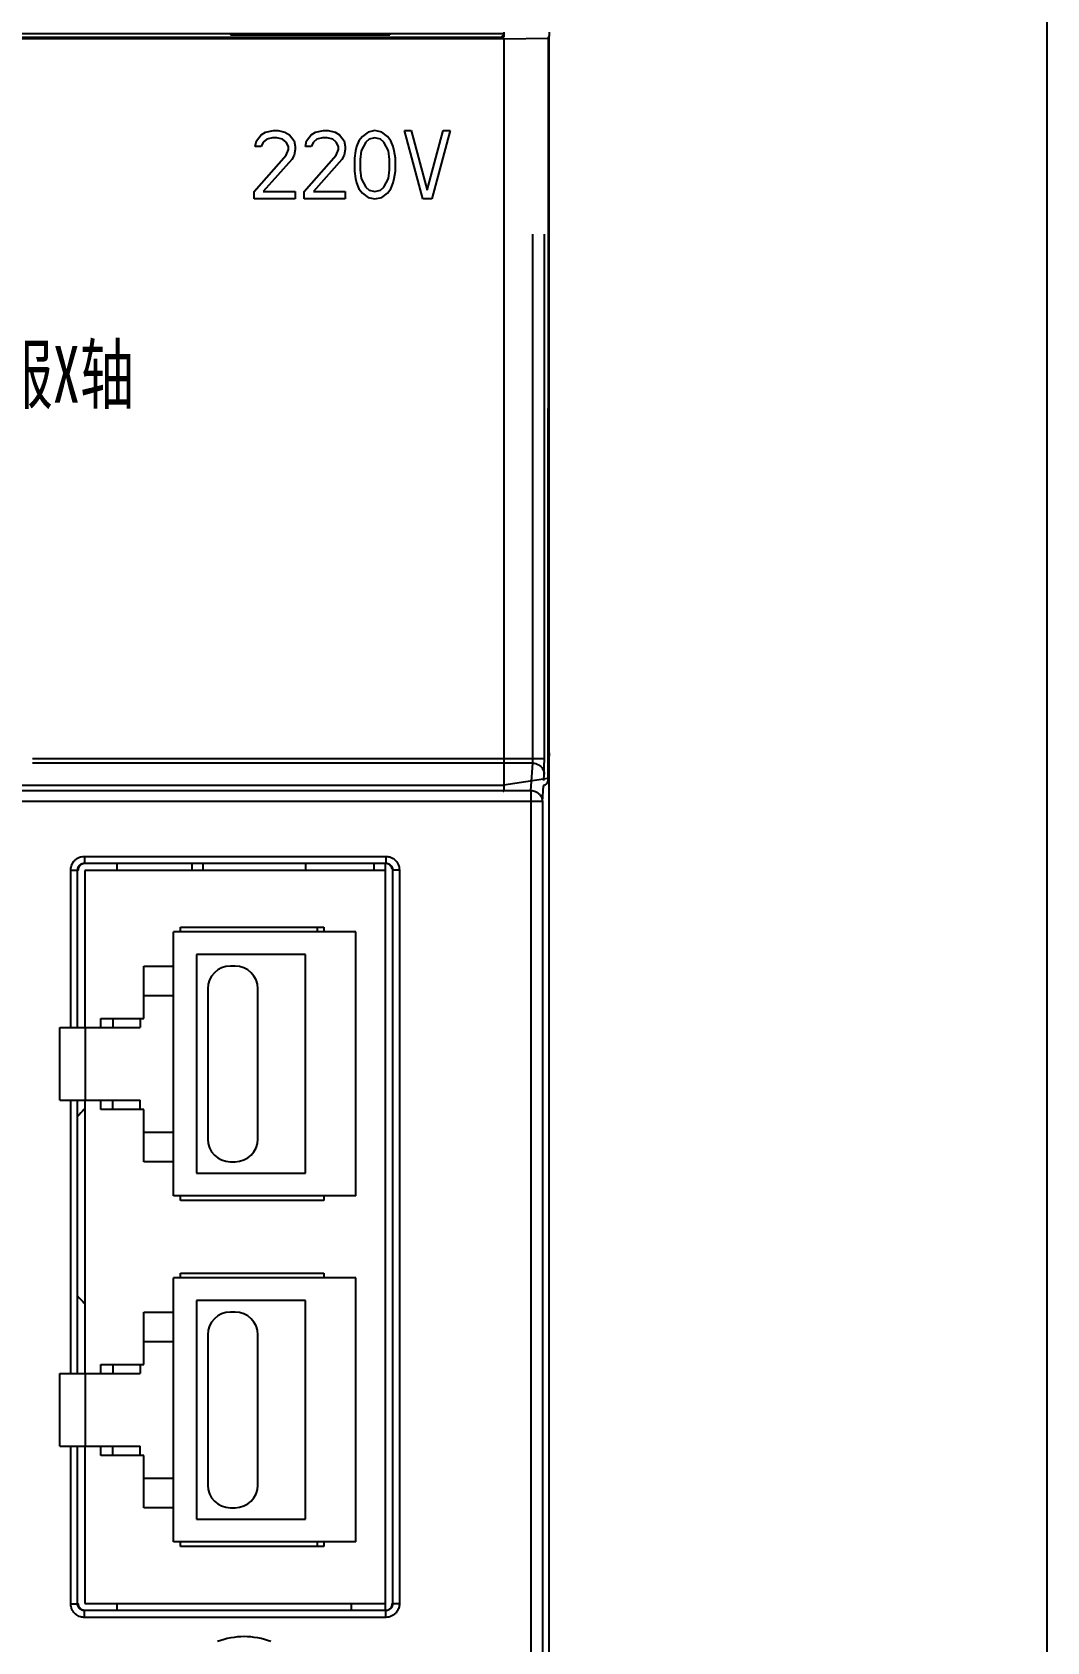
# Model space of a CAD drawing. Header units: millimetres. Extents: x 336 to 12810, y -1577 to 4105.
# Drawn here: x 10762.2 to 10806.7, y 1730.5 to 1801.2 of the extents above; entities that cross this region are included whole.
import ezdxf

# ---------------------------------------------------------------- set-up
doc = ezdxf.new("R2010")
doc.units = ezdxf.units.MM
doc.layers.add('03___PRT_ALL_CURVES', color=7, linetype='Continuous')
doc.styles.add('宋', font='', dxfattribs={"width": 0.7})
doc.styles.add('样式 8', font='arial.ttf', dxfattribs={"width": 0.6, "height": 2.5})
doc.styles.get('宋').set_extended_font_data('SimSun')

msp = doc.modelspace()

# ---------------------------------------------------------------- linework, layer by layer
msp.add_line((10806.716, 1855.542), (10806.716, 1625.542))
at = {"color": 7, "linetype": 'Continuous'}
for p, q in [((10782.867, 1801.108), (10736.867, 1801.108)), ((10770.867, 1801.108), (10770.867, 1801.07)), ((10770.867, 1801.07), (10777.867, 1801.07)), ((10777.867, 1801.108), (10777.867, 1801.07)), ((10782.832, 1801.034), (10782.753, 1800.956)), ((10782.831, 1800.958), (10782.832, 1801.034)), ((10782.867, 1801.034), (10782.832, 1801.034)), ((10782.867, 1801.181), (10782.867, 1800.957)), ((10784.857, 1801.181), (10784.857, 1801.003)), ((10782.867, 1800.885), (10736.867, 1800.885)), ((10781.867, 1800.942), (10737.867, 1800.942)), ((10782.867, 1800.957), (10781.867, 1800.942)), ((10782.867, 1800.885), (10784.815, 1800.914)), ((10782.867, 1800.885), (10782.867, 1768.108)), ((10784.815, 1800.914), (10784.798, 1768.395)), ((10784.815, 1800.914), (10784.867, 1801.003)), ((10784.867, 1801.003), (10784.857, 1801.003)), ((10784.867, 1642.108), (10784.867, 1801.003)), ((10784.149, 1769.262), (10784.149, 1792.308)), ((10784.649, 1769.262), (10784.649, 1792.308)), ((10784.649, 1769.262), (10762.167, 1769.262)), ((10784.867, 1769.53), (10784.798, 1768.317)), ((10784.867, 1769.511), (10784.803, 1768.394)), ((10784.867, 1769.53), (10784.867, 1769.511)), ((10784.14, 1769.069), (10762.167, 1769.069)), ((10784.062, 1767.868), (10784.14, 1769.069)), ((10784.622, 1768.312), (10784.64, 1768.586)), ((10735.673, 1767.868), (10784.062, 1767.868)), ((10756.131, 1768.108), (10782.867, 1768.108)), ((10784.798, 1768.395), (10782.868, 1768.098)), ((10784.062, 1767.868), (10784.062, 1642.414)), ((10784.562, 1767.385), (10784.607, 1768.081)), ((10784.798, 1768.317), (10784.797, 1768.3)), ((10784.562, 1767.385), (10753.355, 1767.385)), ((10784.562, 1767.385), (10784.562, 1642.414)), ((10764.451, 1764.975), (10764.451, 1764.675)), ((10764.451, 1764.975), (10777.684, 1764.975)), ((10777.684, 1764.975), (10777.684, 1764.675)), ((10763.851, 1757.458), (10763.851, 1764.375)), ((10763.851, 1764.375), (10764.151, 1764.375)), ((10764.151, 1757.458), (10764.151, 1764.375)), ((10764.451, 1764.675), (10777.684, 1764.675)), ((10764.467, 1764.358), (10764.467, 1757.458)), ((10777.667, 1764.358), (10764.467, 1764.358)), ((10765.867, 1764.675), (10765.867, 1764.358)), ((10769.167, 1764.675), (10769.167, 1764.358)), ((10769.667, 1764.358), (10769.667, 1764.675)), ((10774.167, 1764.675), (10774.167, 1764.358)), ((10777.167, 1764.675), (10777.167, 1764.358)), ((10777.667, 1731.858), (10777.667, 1764.675)), ((10777.984, 1764.375), (10777.984, 1732.142)), ((10778.284, 1764.375), (10777.984, 1764.375)), ((10778.284, 1764.375), (10778.284, 1732.142)), ((10776.367, 1761.658), (10768.367, 1761.658)), ((10768.367, 1750.058), (10768.367, 1761.658)), ((10768.667, 1761.658), (10768.667, 1761.858)), ((10768.667, 1761.858), (10774.967, 1761.858)), ((10774.667, 1761.858), (10774.667, 1761.658)), ((10774.967, 1761.858), (10774.967, 1761.658)), ((10776.367, 1750.058), (10776.367, 1761.658)), ((10767.067, 1760.158), (10768.367, 1760.158)), ((10767.067, 1757.858), (10767.067, 1760.158)), ((10774.167, 1760.658), (10769.367, 1760.658)), ((10769.367, 1760.658), (10769.367, 1751.058)), ((10771.067, 1760.158), (10770.867, 1760.158)), ((10774.167, 1751.058), (10774.167, 1760.658)), ((10767.067, 1758.858), (10768.367, 1758.858)), ((10769.867, 1759.158), (10769.867, 1752.558)), ((10772.067, 1752.558), (10772.067, 1759.158)), ((10763.367, 1757.458), (10766.897, 1757.458)), ((10763.367, 1754.258), (10763.367, 1757.458)), ((10764.491, 1754.258), (10764.491, 1757.458)), ((10765.167, 1757.858), (10767.067, 1757.858)), ((10765.167, 1757.458), (10765.167, 1757.858)), ((10765.697, 1757.858), (10765.697, 1757.458)), ((10766.897, 1757.858), (10766.897, 1757.458)), ((10763.367, 1754.258), (10766.897, 1754.258)), ((10763.851, 1742.258), (10763.851, 1754.258)), ((10764.151, 1742.258), (10764.151, 1754.258)), ((10764.467, 1754.258), (10764.467, 1742.258)), ((10765.167, 1753.858), (10765.167, 1754.258)), ((10767.067, 1753.858), (10765.167, 1753.858)), ((10765.697, 1753.858), (10765.697, 1754.258)), ((10766.897, 1753.858), (10766.897, 1754.258)), ((10767.067, 1751.558), (10767.067, 1753.858)), ((10767.067, 1752.858), (10768.367, 1752.858)), ((10768.367, 1751.558), (10767.067, 1751.558)), ((10770.867, 1751.558), (10771.067, 1751.558)), ((10769.367, 1751.058), (10774.167, 1751.058)), ((10776.367, 1750.058), (10768.367, 1750.058)), ((10768.667, 1749.858), (10768.667, 1750.058)), ((10774.967, 1749.858), (10768.667, 1749.858)), ((10774.967, 1750.058), (10774.967, 1749.858)), ((10768.667, 1746.658), (10774.967, 1746.658)), ((10768.667, 1746.458), (10768.667, 1746.658)), ((10774.967, 1746.658), (10774.967, 1746.458)), ((10768.367, 1734.858), (10768.367, 1746.458)), ((10776.367, 1746.458), (10768.367, 1746.458)), ((10776.367, 1734.858), (10776.367, 1746.458)), ((10769.367, 1745.458), (10769.367, 1735.858)), ((10774.167, 1745.458), (10769.367, 1745.458)), ((10774.167, 1735.858), (10774.167, 1745.458)), ((10767.067, 1742.658), (10767.067, 1744.958)), ((10767.067, 1744.958), (10768.367, 1744.958)), ((10771.067, 1744.958), (10770.867, 1744.958)), ((10769.867, 1743.958), (10769.867, 1737.358)), ((10772.067, 1737.358), (10772.067, 1743.958)), ((10767.067, 1743.658), (10768.367, 1743.658)), ((10765.167, 1742.258), (10765.167, 1742.658)), ((10765.167, 1742.658), (10767.067, 1742.658)), ((10765.697, 1742.658), (10765.697, 1742.258)), ((10766.897, 1742.658), (10766.897, 1742.258)), ((10763.367, 1739.058), (10763.367, 1742.258)), ((10763.367, 1742.258), (10766.897, 1742.258)), ((10764.491, 1739.058), (10764.491, 1742.258)), ((10763.367, 1739.058), (10766.897, 1739.058)), ((10763.851, 1732.142), (10763.851, 1739.058)), ((10764.151, 1732.142), (10764.151, 1739.058)), ((10764.467, 1739.058), (10764.467, 1732.158)), ((10765.167, 1738.658), (10765.167, 1739.058)), ((10765.697, 1738.658), (10765.697, 1739.058)), ((10766.897, 1738.658), (10766.897, 1739.058)), ((10767.067, 1738.658), (10765.167, 1738.658)), ((10767.067, 1736.358), (10767.067, 1738.658)), ((10767.067, 1737.658), (10768.367, 1737.658)), ((10768.367, 1736.358), (10767.067, 1736.358)), ((10770.867, 1736.358), (10771.067, 1736.358)), ((10769.367, 1735.858), (10774.167, 1735.858)), ((10776.367, 1734.858), (10768.367, 1734.858)), ((10768.667, 1734.658), (10768.667, 1734.858)), ((10774.967, 1734.658), (10768.667, 1734.658)), ((10774.667, 1734.858), (10774.667, 1734.658)), ((10774.967, 1734.858), (10774.967, 1734.658)), ((10763.851, 1732.142), (10764.151, 1732.142)), ((10764.451, 1731.542), (10764.451, 1731.842)), ((10777.684, 1731.842), (10764.451, 1731.842)), ((10764.467, 1732.158), (10777.667, 1732.158)), ((10765.867, 1732.158), (10765.867, 1731.842)), ((10776.167, 1732.158), (10776.167, 1731.842)), ((10777.684, 1731.542), (10777.684, 1731.842)), ((10778.284, 1732.142), (10777.984, 1732.142)), ((10777.684, 1731.542), (10764.451, 1731.542))]:
    msp.add_line(p, q, dxfattribs=at)
for centre, radius, start, end in [((10770.867, 1759.158), 1, 90, 180), ((10771.067, 1759.158), 1, 0, 90), ((10768.667, 1749.608), 6, 134.823, 138.97307), ((10770.867, 1752.558), 1, 180, 270), ((10771.067, 1752.558), 1, 270, 0), ((10768.667, 1749.608), 6, 221.02693, 225.177), ((10770.867, 1743.958), 1, 90, 180), ((10771.067, 1743.958), 1, 0, 90), ((10770.867, 1737.358), 1, 180, 270), ((10771.067, 1737.358), 1, 270, 0), ((10771.467, 1727.38), 3.317, 69.31391, 110.69797)]:
    msp.add_arc(centre, radius, start, end, dxfattribs=at)
for points, start_tangent, end_tangent in [([(10784.14, 1769.069), (10784.144, 1769.104), (10784.146, 1769.126), (10784.147, 1769.153), (10784.148, 1769.186), (10784.149, 1769.223), (10784.149, 1769.262)], (0.222501, 0.974932), (-0.000007, 1)), ([(10784.64, 1768.586), (10784.641, 1768.612), (10784.643, 1768.652), (10784.644, 1768.709), (10784.646, 1768.785), (10784.647, 1768.881), (10784.648, 1768.996), (10784.649, 1769.125), (10784.649, 1769.262)], (0.065022, 0.997884), (-0.000064, 1)), ([(10784.14, 1769.069), (10784.389, 1769.003), (10784.572, 1768.827), (10784.64, 1768.586)], (0.99999, -0.004364), (0.004676, -0.999989)), ([(10782.868, 1768.098), (10782.87, 1768.037), (10782.869, 1767.978), (10782.866, 1767.926), (10782.859, 1767.881), (10782.85, 1767.846), (10782.838, 1767.822), (10782.825, 1767.81), (10782.821, 1767.808)], (0.064441, -0.997922), (-0.992805, -0.11974)), ([(10782.867, 1768.108), (10782.867, 1768.105), (10782.868, 1768.102), (10782.868, 1768.098)], (0, -1), (0.064441, -0.997922)), ([(10784.062, 1767.868), (10784.16, 1767.858), (10784.264, 1767.826), (10784.368, 1767.765), (10784.462, 1767.672), (10784.533, 1767.545), (10784.562, 1767.385)], (0.99999, -0.004364), (0.004676, -0.999989)), ([(10784.797, 1768.3), (10784.789, 1768.249), (10784.764, 1768.189), (10784.726, 1768.142), (10784.677, 1768.107), (10784.622, 1768.086), (10784.598, 1768.081)], (-0.058406, -0.998293), (-0.988508, -0.15117)), ([(10784.798, 1768.395), (10784.798, 1768.368), (10784.798, 1768.343)], (-0.000522, -1), (0.002955, -0.999996)), ([(10784.798, 1768.343), (10784.798, 1768.317)], (0.002955, -0.999996), (0.004788, -0.999989)), ([(10763.851, 1764.375), (10763.857, 1764.461), (10763.877, 1764.552), (10763.916, 1764.647), (10763.977, 1764.743), (10764.065, 1764.834), (10764.177, 1764.909), (10764.308, 1764.958), (10764.451, 1764.975)], (-0.000012, 1), (1, 0.000049)), ([(10777.684, 1764.975), (10777.77, 1764.969), (10777.861, 1764.948), (10777.956, 1764.91), (10778.052, 1764.849), (10778.143, 1764.761), (10778.218, 1764.649), (10778.267, 1764.517), (10778.284, 1764.375)], (1, 0.000012), (0.000049, -1)), ([(10764.151, 1764.375), (10764.154, 1764.418), (10764.164, 1764.463), (10764.183, 1764.511), (10764.214, 1764.559), (10764.258, 1764.605), (10764.314, 1764.642), (10764.38, 1764.666), (10764.451, 1764.675)], (-0.000084, 1), (1, -0.000044)), ([(10764.317, 1764.618), (10764.208, 1764.508), (10764.167, 1764.358)], (-0.867069, -0.498188), (0, -1)), ([(10764.467, 1764.658), (10764.317, 1764.618)], (-1, 0), (-0.867069, -0.498188)), ([(10777.913, 1764.546), (10777.808, 1764.633), (10777.673, 1764.664)], (-0.603787, 0.797146), (-0.999999, -0.001222)), ([(10777.684, 1764.675), (10777.727, 1764.672), (10777.772, 1764.662), (10777.82, 1764.642), (10777.868, 1764.612), (10777.914, 1764.568), (10777.951, 1764.512), (10777.975, 1764.446), (10777.984, 1764.375)], (1, 0.000084), (-0.000044, -1)), ([(10777.967, 1764.425), (10777.913, 1764.546)], (-0.201059, 0.979579), (-0.603787, 0.797146)), ([(10764.451, 1731.542), (10764.365, 1731.548), (10764.274, 1731.568), (10764.179, 1731.607), (10764.082, 1731.668), (10763.992, 1731.756), (10763.917, 1731.868), (10763.868, 1731.999), (10763.851, 1732.142)], (-1, -0.000012), (-0.000049, 1)), ([(10764.451, 1731.842), (10764.408, 1731.845), (10764.362, 1731.855), (10764.315, 1731.874), (10764.267, 1731.905), (10764.221, 1731.949), (10764.184, 1732.005), (10764.159, 1732.071), (10764.151, 1732.142)], (-1, -0.000084), (0.000044, 1)), ([(10764.167, 1732.158), (10764.208, 1732.008)], (0, -1), (0.498188, -0.867069)), ([(10764.208, 1732.008), (10764.317, 1731.899), (10764.467, 1731.858)], (0.498188, -0.867069), (1, 0)), ([(10777.666, 1731.85), (10777.823, 1731.892), (10777.933, 1732.002), (10777.973, 1732.152)], (1, 0), (0, 1)), ([(10777.984, 1732.142), (10777.981, 1732.099), (10777.971, 1732.053), (10777.951, 1732.006), (10777.921, 1731.958), (10777.877, 1731.912), (10777.821, 1731.875), (10777.755, 1731.85), (10777.684, 1731.842)], (0.000084, -1), (-1, 0.000044)), ([(10778.284, 1732.142), (10778.278, 1732.056), (10778.257, 1731.965), (10778.219, 1731.87), (10778.158, 1731.773), (10778.07, 1731.683), (10777.958, 1731.608), (10777.826, 1731.559), (10777.684, 1731.542)], (0.000012, -1), (-1, -0.000049))]:
    msp.add_spline(points, degree=3, dxfattribs=dict(at, start_tangent=start_tangent, end_tangent=end_tangent))
at = {"layer": '03___PRT_ALL_CURVES', "color": 7, "linetype": 'Continuous'}
for p, q in [((10772.206, 1796.668), (10772.406, 1796.795)), ((10772.406, 1796.795), (10772.756, 1796.859)), ((10772.756, 1796.859), (10772.956, 1796.859)), ((10772.956, 1796.859), (10773.256, 1796.795)), ((10773.256, 1796.795), (10773.456, 1796.668)), ((10774.406, 1796.668), (10774.606, 1796.795)), ((10774.606, 1796.795), (10774.956, 1796.859)), ((10774.956, 1796.859), (10775.156, 1796.859)), ((10775.156, 1796.859), (10775.456, 1796.795)), ((10775.456, 1796.795), (10775.656, 1796.668)), ((10776.906, 1796.795), (10776.656, 1796.604)), ((10777.206, 1796.859), (10776.906, 1796.795)), ((10777.506, 1796.795), (10777.206, 1796.859)), ((10777.756, 1796.604), (10777.506, 1796.795)), ((10779.306, 1793.859), (10778.506, 1796.859)), ((10778.506, 1796.859), (10778.806, 1796.859)), ((10778.806, 1796.859), (10779.506, 1794.242)), ((10779.506, 1794.242), (10780.206, 1796.859)), ((10780.506, 1796.859), (10779.706, 1793.859)), ((10780.206, 1796.859), (10780.506, 1796.859)), ((10771.956, 1796.157), (10772.006, 1796.412)), ((10772.206, 1796.157), (10771.956, 1796.157)), ((10772.006, 1796.412), (10772.206, 1796.668)), ((10772.306, 1796.349), (10772.206, 1796.157)), ((10772.456, 1796.476), (10772.306, 1796.349)), ((10772.706, 1796.54), (10772.456, 1796.476)), ((10772.906, 1796.54), (10772.706, 1796.54)), ((10773.156, 1796.476), (10772.906, 1796.54)), ((10773.306, 1796.349), (10773.156, 1796.476)), ((10773.406, 1796.157), (10773.306, 1796.349)), ((10773.406, 1796.03), (10773.406, 1796.157)), ((10773.456, 1796.668), (10773.656, 1796.412)), ((10773.656, 1796.412), (10773.706, 1796.157)), ((10773.706, 1796.157), (10773.706, 1796.03)), ((10774.156, 1796.157), (10774.206, 1796.412)), ((10774.406, 1796.157), (10774.156, 1796.157)), ((10774.206, 1796.412), (10774.406, 1796.668)), ((10774.506, 1796.349), (10774.406, 1796.157)), ((10774.656, 1796.476), (10774.506, 1796.349)), ((10774.906, 1796.54), (10774.656, 1796.476)), ((10775.106, 1796.54), (10774.906, 1796.54)), ((10775.356, 1796.476), (10775.106, 1796.54)), ((10775.506, 1796.349), (10775.356, 1796.476)), ((10775.606, 1796.157), (10775.506, 1796.349)), ((10775.606, 1796.03), (10775.606, 1796.157)), ((10775.656, 1796.668), (10775.856, 1796.412)), ((10775.856, 1796.412), (10775.906, 1796.157)), ((10775.906, 1796.157), (10775.906, 1796.03)), ((10776.406, 1796.157), (10776.356, 1795.966)), ((10776.506, 1796.412), (10776.406, 1796.157)), ((10776.656, 1796.604), (10776.506, 1796.412)), ((10776.806, 1796.349), (10776.606, 1795.966)), ((10776.956, 1796.476), (10776.806, 1796.349)), ((10777.206, 1796.54), (10776.956, 1796.476)), ((10777.456, 1796.476), (10777.206, 1796.54)), ((10777.606, 1796.349), (10777.456, 1796.476)), ((10777.806, 1795.966), (10777.606, 1796.349)), ((10777.906, 1796.412), (10777.756, 1796.604)), ((10778.006, 1796.157), (10777.906, 1796.412)), ((10778.056, 1795.966), (10778.006, 1796.157)), ((10771.906, 1794.178), (10773.306, 1795.774)), ((10773.556, 1795.583), (10772.306, 1794.178)), ((10773.306, 1795.774), (10773.406, 1796.03)), ((10773.656, 1795.774), (10773.556, 1795.583)), ((10773.706, 1796.03), (10773.656, 1795.774)), ((10774.106, 1794.178), (10775.506, 1795.774)), ((10775.756, 1795.583), (10774.506, 1794.178)), ((10775.506, 1795.774), (10775.606, 1796.03)), ((10775.856, 1795.774), (10775.756, 1795.583)), ((10775.906, 1796.03), (10775.856, 1795.774)), ((10776.356, 1795.966), (10776.306, 1795.647)), ((10776.306, 1795.647), (10776.306, 1795.072)), ((10776.606, 1795.966), (10776.556, 1795.583)), ((10776.556, 1795.583), (10776.556, 1795.136)), ((10777.856, 1795.583), (10777.806, 1795.966)), ((10777.856, 1795.136), (10777.856, 1795.583)), ((10778.106, 1795.647), (10778.056, 1795.966)), ((10778.106, 1795.072), (10778.106, 1795.647)), ((10776.306, 1795.072), (10776.356, 1794.753)), ((10776.356, 1794.753), (10776.406, 1794.561)), ((10776.556, 1795.136), (10776.606, 1794.753)), ((10776.606, 1794.753), (10776.806, 1794.37)), ((10777.606, 1794.37), (10777.806, 1794.753)), ((10777.806, 1794.753), (10777.856, 1795.136)), ((10778.006, 1794.561), (10778.056, 1794.753)), ((10778.056, 1794.753), (10778.106, 1795.072)), ((10771.906, 1793.859), (10771.906, 1794.178)), ((10772.306, 1794.178), (10773.706, 1794.178)), ((10773.706, 1794.178), (10773.706, 1793.859)), ((10774.106, 1793.859), (10774.106, 1794.178)), ((10774.506, 1794.178), (10775.906, 1794.178)), ((10775.906, 1794.178), (10775.906, 1793.859)), ((10776.406, 1794.561), (10776.506, 1794.306)), ((10776.506, 1794.306), (10776.656, 1794.115)), ((10776.656, 1794.115), (10776.906, 1793.923)), ((10776.806, 1794.37), (10776.956, 1794.242)), ((10776.956, 1794.242), (10777.206, 1794.178)), ((10777.206, 1794.178), (10777.456, 1794.242)), ((10777.456, 1794.242), (10777.606, 1794.37)), ((10777.506, 1793.923), (10777.756, 1794.115)), ((10777.756, 1794.115), (10777.906, 1794.306)), ((10777.906, 1794.306), (10778.006, 1794.561)), ((10773.706, 1793.859), (10771.906, 1793.859)), ((10775.906, 1793.859), (10774.106, 1793.859)), ((10776.906, 1793.923), (10777.206, 1793.859)), ((10777.206, 1793.859), (10777.506, 1793.923)), ((10779.706, 1793.859), (10779.306, 1793.859))]:
    msp.add_line(p, q, dxfattribs=at)

# ---------------------------------------------------------------- texts
at = {"lineweight": 0, "style": '样式 8', "width": 0.4}
msp.add_text('SEV 10', height=20, rotation=60, dxfattribs=at).set_placement((10762.726, 1800.459))
at = {"lineweight": 0, "insert": (10743.964, 1787.4), "char_height": 2.5, "width": 25.40295, "attachment_point": 1, "style": '宋'}
msp.add_mtext('{\\fSimSun|b0|i0|c134|p2;电池除尘上料伺服X轴\\PU8_U/750W\\PIS620PS5R5I}', dxfattribs=at)

doc.saveas('drawing.dxf')
